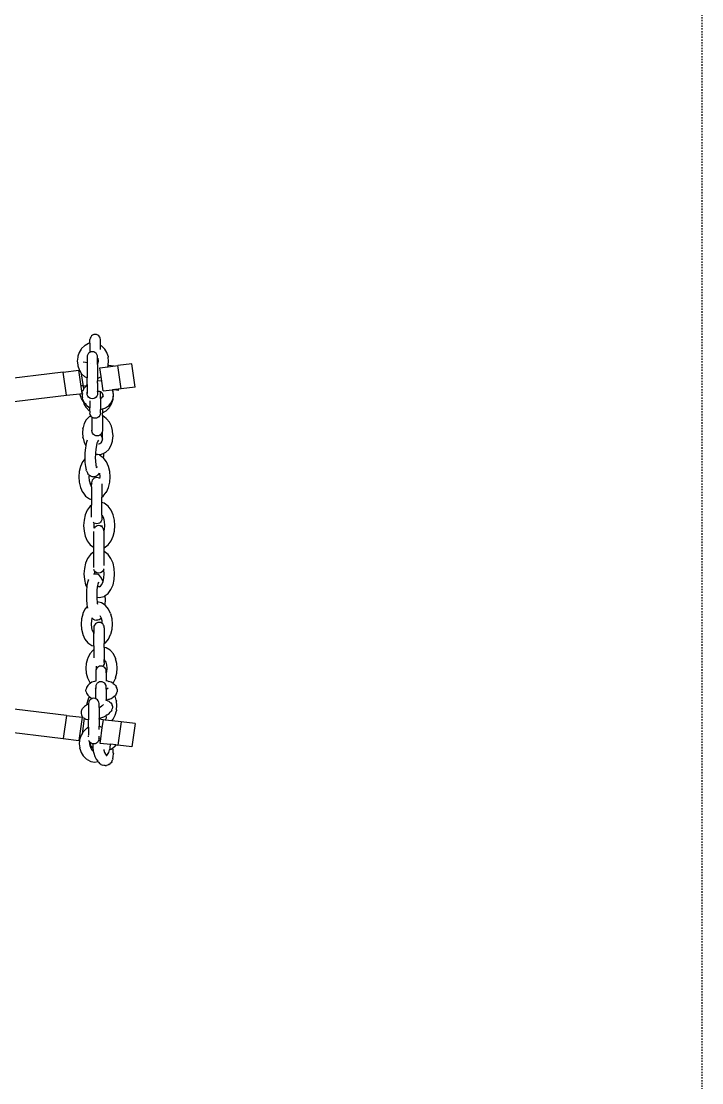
# Model space of a CAD drawing. Header units: inches. Extents: x -625442 to 34963, y -27993 to 66986.
# Drawn here: x 3401.7 to 3450.7, y 21990.2 to 22066.7 of the extents above; entities that cross this region are included whole.
import ezdxf

# ---------------------------------------------------------------- set-up
doc = ezdxf.new("R2010")
doc.units = ezdxf.units.IN
doc.header["$LTSCALE"] = 0.5
doc.header["$MEASUREMENT"] = 0
doc.linetypes.add('HIDDEN2', pattern=[0.1875, 0.125, -0.0625])
doc.layers.add('P-ABOVE', color=201, linetype='HIDDEN2')
doc.layers.add('P-FURNITURE', color=201, linetype='Continuous')

# ---------------------------------------------------------------- blocks, each defined once
blk = doc.blocks.new('John Deere pl')
for p, q in [((7.8436, 2.8473), (7.8431, 2.8434)), ((7.8431, 2.8329), (7.8431, 2.8434)), ((7.8451, 2.8509), (7.8436, 2.8473)), ((7.8475, 2.854), (7.8451, 2.8509)), ((7.8506, 2.8564), (7.8475, 2.854)), ((7.8542, 2.8579), (7.8506, 2.8564)), ((7.8581, 2.8584), (7.8542, 2.8579)), ((7.862, 2.8579), (7.8581, 2.8584)), ((7.8656, 2.8564), (7.862, 2.8579)), ((7.8687, 2.854), (7.8656, 2.8564)), ((7.8711, 2.8509), (7.8687, 2.854)), ((7.8726, 2.8473), (7.8711, 2.8509)), ((7.8731, 2.8434), (7.8726, 2.8473)), ((7.8731, 2.8276), (7.8731, 2.8434)), ((7.8118, 2.8065), (7.8083, 2.7958)), ((7.8178, 2.8161), (7.8118, 2.8065)), ((7.8191, 2.8182), (7.8178, 2.8161)), ((7.8274, 2.826), (7.8191, 2.8182)), ((7.8291, 2.827), (7.8274, 2.826)), ((7.8393, 2.8323), (7.8291, 2.827)), ((7.8392, 2.8042), (7.8368, 2.801)), ((7.8423, 2.8066), (7.8392, 2.8042)), ((7.8431, 2.8329), (7.8393, 2.8323)), ((7.8431, 2.8069), (7.8423, 2.8066)), ((7.8431, 2.8329), (7.8431, 2.8069)), ((7.8459, 2.8081), (7.8431, 2.8069)), ((7.8498, 2.8086), (7.8459, 2.8081)), ((7.8537, 2.8081), (7.8498, 2.8086)), ((7.8573, 2.8066), (7.8537, 2.8081)), ((7.8604, 2.8042), (7.8573, 2.8066)), ((7.8628, 2.801), (7.8604, 2.8042)), ((7.8741, 2.827), (7.8731, 2.8276)), ((7.8731, 2.8154), (7.8731, 2.8276)), ((7.8741, 2.827), (7.8758, 2.826)), ((7.8841, 2.8182), (7.8758, 2.826)), ((7.8841, 2.8182), (7.8854, 2.8161)), ((7.8913, 2.8065), (7.8854, 2.8161)), ((7.8949, 2.7958), (7.8913, 2.8065)), ((7.8078, 2.7931), (7.8066, 2.7819)), ((7.8066, 2.7819), (7.8078, 2.7706)), ((7.8083, 2.7958), (7.8078, 2.7931)), ((7.8233, 2.7785), (7.8239, 2.7784)), ((7.8299, 2.7777), (7.8233, 2.7785)), ((7.8354, 2.777), (7.8299, 2.7777)), ((7.8353, 2.7973), (7.8348, 2.7934)), ((7.8348, 2.7934), (7.8348, 2.7337)), ((7.8368, 2.801), (7.8353, 2.7973)), ((7.8441, 2.776), (7.8441, 2.776)), ((7.8643, 2.7973), (7.8628, 2.801)), ((7.8648, 2.7934), (7.8643, 2.7973)), ((7.8648, 2.7722), (7.8648, 2.7934)), ((7.8648, 2.7722), (7.8659, 2.7756)), ((7.8648, 2.7735), (7.8652, 2.7734)), ((7.8657, 2.7899), (7.8666, 2.7819)), ((7.8666, 2.7819), (7.8659, 2.7756)), ((7.8659, 2.7756), (7.8662, 2.7765)), ((7.8949, 2.7958), (7.8954, 2.7931)), ((7.8966, 2.7819), (7.8954, 2.7931)), ((7.8954, 2.7706), (7.8966, 2.7819)), ((7.9632, 2.7739), (7.9232, 2.7691)), ((7.9727, 2.7073), (7.9632, 2.7739)), ((7.7658, 2.7501), (7.5414, 2.723)), ((7.7658, 2.7501), (7.8109, 2.7555)), ((7.7753, 2.6835), (7.7658, 2.7501)), ((7.8078, 2.7706), (7.8083, 2.7679)), ((7.8083, 2.7679), (7.8118, 2.7572)), ((7.8128, 2.7558), (7.8109, 2.7555)), ((7.8204, 2.6889), (7.8109, 2.7555)), ((7.8118, 2.7572), (7.8128, 2.7558)), ((7.8128, 2.7558), (7.8178, 2.7476)), ((7.8178, 2.7476), (7.8191, 2.7456)), ((7.8253, 2.7019), (7.8191, 2.7456)), ((7.8191, 2.7456), (7.8274, 2.7377)), ((7.8648, 2.7722), (7.8648, 2.7319)), ((7.8713, 2.7628), (7.8941, 2.7656)), ((7.875, 2.7372), (7.8713, 2.7628)), ((7.8941, 2.7656), (7.8949, 2.7679)), ((7.8951, 2.7657), (7.8941, 2.7656)), ((7.8952, 2.7698), (7.8949, 2.7679)), ((7.8951, 2.7657), (7.8957, 2.7697)), ((7.8951, 2.7657), (7.9232, 2.7691)), ((7.8954, 2.7706), (7.8952, 2.7698)), ((7.8952, 2.7698), (7.8957, 2.7697)), ((7.8957, 2.7697), (7.9122, 2.7678)), ((7.9327, 2.7025), (7.9232, 2.7691)), ((7.8329, 2.7123), (7.8271, 2.7056)), ((7.8274, 2.7377), (7.8291, 2.7367)), ((7.8291, 2.7367), (7.8348, 2.7337)), ((7.8329, 2.7123), (7.8348, 2.7142)), ((7.8348, 2.7337), (7.8353, 2.7335)), ((7.8348, 2.7142), (7.8348, 2.7337)), ((7.8348, 2.7142), (7.835, 2.7143)), ((7.8348, 2.7142), (7.8348, 2.6887)), ((7.8353, 2.7146), (7.835, 2.7143)), ((7.8648, 2.7319), (7.8741, 2.7367)), ((7.8648, 2.7319), (7.8648, 2.7252)), ((7.8654, 2.7253), (7.8648, 2.7252)), ((7.8648, 2.7197), (7.8648, 2.7252)), ((7.8654, 2.7155), (7.8648, 2.7197)), ((7.8648, 2.7197), (7.8648, 2.6951)), ((7.8763, 2.724), (7.8654, 2.7253)), ((7.875, 2.7372), (7.8741, 2.7367)), ((7.8769, 2.7238), (7.875, 2.7372)), ((7.8769, 2.7238), (7.8763, 2.724)), ((7.8808, 2.6962), (7.8769, 2.7238)), ((7.5509, 2.6564), (7.7753, 2.6835)), ((7.7753, 2.6835), (7.8142, 2.6882)), ((7.8142, 2.6882), (7.8204, 2.6889)), ((7.8143, 2.6877), (7.8142, 2.6882)), ((7.8148, 2.685), (7.8143, 2.6877)), ((7.8183, 2.6743), (7.8148, 2.685)), ((7.8204, 2.711), (7.8172, 2.7114)), ((7.8172, 2.7114), (7.8255, 2.7104)), ((7.8346, 2.7093), (7.8204, 2.711)), ((7.8212, 2.689), (7.8204, 2.6838)), ((7.8204, 2.6889), (7.8212, 2.689)), ((7.8204, 2.6838), (7.8209, 2.6805)), ((7.8218, 2.6891), (7.8212, 2.689)), ((7.8216, 2.6918), (7.8215, 2.6915)), ((7.8216, 2.6918), (7.822, 2.6944)), ((7.8253, 2.7019), (7.8221, 2.6952)), ((7.8257, 2.7027), (7.8253, 2.7019)), ((7.8257, 2.7027), (7.8271, 2.7056)), ((7.8348, 2.6887), (7.8353, 2.6926)), ((7.8353, 2.6847), (7.8348, 2.6887)), ((7.8368, 2.6811), (7.8353, 2.6847)), ((7.8643, 2.6847), (7.8628, 2.6811)), ((7.8648, 2.6887), (7.8643, 2.6847)), ((7.8654, 2.6951), (7.8648, 2.6951)), ((7.8648, 2.6943), (7.8648, 2.6951)), ((7.8684, 2.6947), (7.8648, 2.6943)), ((7.8648, 2.6943), (7.8648, 2.6887)), ((7.8683, 2.6948), (7.8654, 2.6951)), ((7.8684, 2.6947), (7.8683, 2.6948)), ((7.8688, 2.6947), (7.8683, 2.6948)), ((7.8688, 2.6947), (7.8684, 2.6947)), ((7.87, 2.6946), (7.8688, 2.6947)), ((7.873, 2.6935), (7.87, 2.6946)), ((7.8731, 2.6928), (7.873, 2.6935)), ((7.8733, 2.6934), (7.873, 2.6935)), ((7.8731, 2.6742), (7.8731, 2.6928)), ((7.8751, 2.6927), (7.8733, 2.6934)), ((7.8768, 2.691), (7.8733, 2.6934)), ((7.8774, 2.6906), (7.8768, 2.691)), ((7.8789, 2.6886), (7.8768, 2.691)), ((7.88, 2.6862), (7.8789, 2.6886)), ((7.879, 2.6885), (7.8789, 2.6886)), ((7.88, 2.6862), (7.8804, 2.6838)), ((7.8801, 2.6862), (7.88, 2.6862)), ((7.8804, 2.6838), (7.88, 2.6815)), ((7.8804, 2.6838), (7.8801, 2.6862)), ((7.8804, 2.6838), (7.8809, 2.6805)), ((7.8808, 2.6962), (7.9067, 2.6993)), ((7.9067, 2.6993), (7.9082, 2.6995)), ((7.9087, 2.6951), (7.9067, 2.6993)), ((7.9327, 2.7025), (7.9082, 2.6995)), ((7.9087, 2.6979), (7.9082, 2.6995)), ((7.9092, 2.6953), (7.9087, 2.6979)), ((7.9092, 2.6918), (7.9087, 2.6951)), ((7.9104, 2.6838), (7.9092, 2.6953)), ((7.9104, 2.6838), (7.9092, 2.6918)), ((7.9092, 2.6724), (7.9104, 2.6838)), ((7.9099, 2.6805), (7.9104, 2.6838)), ((7.9122, 2.7), (7.9194, 2.6991)), ((7.923, 2.6987), (7.9122, 2.7)), ((7.9194, 2.6991), (7.9255, 2.6984)), ((7.9255, 2.6984), (7.923, 2.6987)), ((7.9727, 2.7073), (7.9327, 2.7025)), ((7.8232, 2.6664), (7.8183, 2.6743)), ((7.8209, 2.6805), (7.8216, 2.6759)), ((7.8221, 2.6726), (7.8216, 2.6759)), ((7.8221, 2.6726), (7.8257, 2.665)), ((7.8232, 2.6664), (7.8257, 2.659)), ((7.8243, 2.6647), (7.8232, 2.6664)), ((7.8256, 2.6627), (7.8243, 2.6647)), ((7.8317, 2.6568), (7.8256, 2.6627)), ((7.8271, 2.6621), (7.8257, 2.665)), ((7.8257, 2.659), (7.8316, 2.6492)), ((7.8271, 2.6621), (7.8317, 2.6568)), ((7.8317, 2.6568), (7.8329, 2.6554)), ((7.835, 2.6534), (7.8329, 2.6554)), ((7.835, 2.6534), (7.8429, 2.648)), ((7.8392, 2.6779), (7.8368, 2.6811)), ((7.8423, 2.6755), (7.8392, 2.6779)), ((7.8459, 2.674), (7.8423, 2.6755)), ((7.8431, 2.6677), (7.8431, 2.6479)), ((7.8498, 2.6734), (7.8459, 2.674)), ((7.8459, 2.674), (7.8459, 2.674)), ((7.8537, 2.674), (7.8498, 2.6734)), ((7.8573, 2.6755), (7.8537, 2.674)), ((7.8604, 2.6779), (7.8573, 2.6755)), ((7.8628, 2.6811), (7.8604, 2.6779)), ((7.8751, 2.675), (7.8731, 2.6741)), ((7.8731, 2.6742), (7.8733, 2.6743)), ((7.8731, 2.6742), (7.8733, 2.6743)), ((7.8731, 2.6742), (7.8731, 2.6742)), ((7.8731, 2.6742), (7.8731, 2.6741)), ((7.8731, 2.6741), (7.8731, 2.6433)), ((7.8733, 2.6743), (7.8768, 2.6767)), ((7.8733, 2.6743), (7.8751, 2.675)), ((7.8753, 2.675), (7.8768, 2.6767)), ((7.8768, 2.6767), (7.8789, 2.6791)), ((7.8776, 2.6763), (7.8789, 2.6791)), ((7.8789, 2.6791), (7.88, 2.6815)), ((7.88, 2.6815), (7.8795, 2.6782)), ((7.8879, 2.648), (7.8958, 2.6534)), ((7.8958, 2.6534), (7.8979, 2.6554)), ((7.8979, 2.6554), (7.9037, 2.6621)), ((7.8992, 2.6492), (7.9051, 2.659)), ((7.9037, 2.6621), (7.9051, 2.665)), ((7.9051, 2.665), (7.9087, 2.6726)), ((7.9051, 2.659), (7.9087, 2.6698)), ((7.9087, 2.6726), (7.9092, 2.6759)), ((7.9087, 2.6698), (7.9092, 2.6724)), ((7.9092, 2.6759), (7.9099, 2.6805)), ((7.8329, 2.6472), (7.8316, 2.6492)), ((7.8329, 2.6472), (7.8412, 2.6393)), ((7.842, 2.6229), (7.8338, 2.6149)), ((7.8429, 2.6383), (7.8412, 2.6393)), ((7.842, 2.6229), (7.8439, 2.6239)), ((7.8431, 2.6479), (7.8429, 2.648)), ((7.8429, 2.6383), (7.8431, 2.6382)), ((7.8431, 2.6383), (7.8431, 2.6479)), ((7.8431, 2.6383), (7.8431, 2.6382)), ((7.8431, 2.6382), (7.8431, 2.6345)), ((7.8431, 2.6345), (7.8431, 2.6327)), ((7.8436, 2.6288), (7.8431, 2.6327)), ((7.8451, 2.6252), (7.8436, 2.6288)), ((7.8455, 2.6246), (7.8439, 2.6239)), ((7.8455, 2.6246), (7.8451, 2.6252)), ((7.8475, 2.6221), (7.8455, 2.6246)), ((7.8486, 2.6212), (7.8475, 2.6221)), ((7.8506, 2.6197), (7.8486, 2.6212)), ((7.8486, 2.6212), (7.8486, 2.5821)), ((7.8687, 2.6221), (7.8656, 2.6197)), ((7.8711, 2.6252), (7.8687, 2.6221)), ((7.8726, 2.6288), (7.8711, 2.6252)), ((7.8731, 2.6327), (7.8726, 2.6288)), ((7.8731, 2.6433), (7.8763, 2.6437)), ((7.8731, 2.6327), (7.8731, 2.6433)), ((7.8763, 2.6437), (7.8786, 2.6445)), ((7.8786, 2.6445), (7.8857, 2.6471)), ((7.8786, 2.6445), (7.8786, 2.6335)), ((7.8786, 2.6335), (7.8879, 2.6383)), ((7.8786, 2.6253), (7.8786, 2.6335)), ((7.88, 2.6248), (7.8786, 2.6253)), ((7.8786, 2.6253), (7.8786, 2.5821)), ((7.8899, 2.6172), (7.88, 2.6248)), ((7.8857, 2.6471), (7.8879, 2.648)), ((7.8879, 2.6383), (7.8896, 2.6393)), ((7.8896, 2.6393), (7.8979, 2.6472)), ((7.8979, 2.6472), (7.8992, 2.6492)), ((7.8226, 2.5887), (7.8231, 2.5911)), ((7.8265, 2.6028), (7.8231, 2.5911)), ((7.8323, 2.613), (7.8265, 2.6028)), ((7.8323, 2.613), (7.8338, 2.6149)), ((7.8542, 2.6182), (7.8506, 2.6197)), ((7.8581, 2.6177), (7.8542, 2.6182)), ((7.862, 2.6182), (7.8581, 2.6177)), ((7.8656, 2.6197), (7.862, 2.6182)), ((7.8907, 2.6165), (7.8899, 2.6172)), ((7.8987, 2.6063), (7.8907, 2.6165)), ((7.9044, 2.5946), (7.8987, 2.6063)), ((7.9077, 2.5821), (7.9044, 2.5946)), ((7.8226, 2.5887), (7.8214, 2.5761)), ((7.8214, 2.5761), (7.8226, 2.5631)), ((7.8231, 2.561), (7.8226, 2.5631)), ((7.8231, 2.561), (7.8264, 2.5485)), ((7.8486, 2.5821), (7.8491, 2.586)), ((7.8491, 2.5782), (7.8486, 2.5821)), ((7.8506, 2.5746), (7.8491, 2.5782)), ((7.853, 2.5715), (7.8506, 2.5746)), ((7.8561, 2.5691), (7.853, 2.5715)), ((7.8597, 2.5676), (7.8561, 2.5691)), ((7.8636, 2.5671), (7.8597, 2.5676)), ((7.8675, 2.5676), (7.8636, 2.5671)), ((7.8711, 2.5691), (7.8675, 2.5676)), ((7.8738, 2.5712), (7.8711, 2.5691)), ((7.8742, 2.5715), (7.8738, 2.5712)), ((7.8746, 2.5703), (7.8738, 2.5712)), ((7.8766, 2.5746), (7.8742, 2.5715)), ((7.8779, 2.5629), (7.8746, 2.5703)), ((7.878, 2.578), (7.8766, 2.5746)), ((7.8788, 2.5606), (7.8779, 2.5629)), ((7.8781, 2.5782), (7.878, 2.578)), ((7.8786, 2.5759), (7.878, 2.578)), ((7.8786, 2.5821), (7.8781, 2.5782)), ((7.8794, 2.567), (7.8786, 2.5759)), ((7.879, 2.5742), (7.8786, 2.5759)), ((7.8786, 2.5587), (7.8788, 2.5606)), ((7.8788, 2.5606), (7.8794, 2.567)), ((7.9082, 2.58), (7.9077, 2.5821)), ((7.9094, 2.567), (7.9082, 2.58)), ((7.9082, 2.5543), (7.9094, 2.567)), ((7.8264, 2.5485), (7.8311, 2.5387)), ((7.8301, 2.5327), (7.8288, 2.5186)), ((7.8311, 2.5387), (7.8301, 2.5327)), ((7.8323, 2.5459), (7.8311, 2.5387)), ((7.8346, 2.5544), (7.8323, 2.5459)), ((7.8614, 2.5393), (7.8597, 2.529)), ((7.8632, 2.5461), (7.8614, 2.5393)), ((7.8635, 2.5473), (7.8632, 2.5461)), ((7.8656, 2.5524), (7.8635, 2.5473)), ((7.8675, 2.5549), (7.8656, 2.5524)), ((7.8673, 2.5439), (7.8695, 2.544)), ((7.8695, 2.544), (7.8712, 2.5448)), ((7.8709, 2.5445), (7.8712, 2.5448)), ((7.8712, 2.5448), (7.874, 2.5475)), ((7.874, 2.5475), (7.8733, 2.5463)), ((7.8767, 2.5523), (7.874, 2.5475)), ((7.8786, 2.5587), (7.8767, 2.5523)), ((7.8785, 2.5579), (7.8786, 2.5587)), ((7.897, 2.5282), (7.8985, 2.5301)), ((7.8985, 2.5301), (7.9043, 2.5403)), ((7.9043, 2.5403), (7.9077, 2.552)), ((7.9077, 2.552), (7.9082, 2.5543)), ((7.8284, 2.5015), (7.8222, 2.4933)), ((7.8288, 2.5186), (7.8283, 2.5044)), ((7.8283, 2.5044), (7.8284, 2.5015)), ((7.8284, 2.5015), (7.8288, 2.491)), ((7.8585, 2.515), (7.8582, 2.5055)), ((7.8582, 2.5055), (7.8586, 2.4941)), ((7.8584, 2.5156), (7.8585, 2.5156)), ((7.8585, 2.515), (7.8584, 2.515)), ((7.8586, 2.5174), (7.8585, 2.5156)), ((7.8585, 2.5156), (7.8627, 2.5141)), ((7.8585, 2.5156), (7.8585, 2.515)), ((7.8648, 2.5136), (7.8585, 2.515)), ((7.8597, 2.529), (7.8586, 2.5174)), ((7.8627, 2.5141), (7.8635, 2.5139)), ((7.8635, 2.5139), (7.8763, 2.5144)), ((7.8812, 2.5044), (7.8704, 2.5121)), ((7.8763, 2.5144), (7.8827, 2.5173)), ((7.8818, 2.5037), (7.8812, 2.5044)), ((7.8818, 2.5037), (7.8825, 2.511)), ((7.8898, 2.4933), (7.8818, 2.5037)), ((7.8825, 2.511), (7.8827, 2.5173)), ((7.8827, 2.5173), (7.8869, 2.5192)), ((7.8869, 2.5192), (7.8888, 2.5202)), ((7.8888, 2.5202), (7.897, 2.5282)), ((7.8157, 2.4793), (7.8121, 2.4647)), ((7.8217, 2.4926), (7.8157, 2.4793)), ((7.8217, 2.4926), (7.8222, 2.4933)), ((7.8288, 2.491), (7.8301, 2.479)), ((7.8301, 2.479), (7.8323, 2.4693)), ((7.8334, 2.4666), (7.8323, 2.4693)), ((7.8586, 2.4941), (7.8597, 2.4843)), ((7.8597, 2.4843), (7.86, 2.4828)), ((7.8607, 2.4824), (7.86, 2.4828)), ((7.86, 2.4828), (7.8612, 2.4774)), ((7.8617, 2.481), (7.8607, 2.4824)), ((7.8612, 2.4774), (7.8622, 2.4752)), ((7.8612, 2.4774), (7.8614, 2.4768)), ((7.8643, 2.4776), (7.8636, 2.4785)), ((7.8643, 2.4776), (7.8644, 2.4774)), ((7.8645, 2.4774), (7.8644, 2.4774)), ((7.8902, 2.4926), (7.8898, 2.4933)), ((7.8962, 2.4793), (7.8902, 2.4926)), ((7.8998, 2.4647), (7.8962, 2.4793)), ((7.8121, 2.4647), (7.811, 2.4493)), ((7.811, 2.4493), (7.8121, 2.4339)), ((7.8334, 2.4666), (7.8367, 2.4593)), ((7.8388, 2.4567), (7.8367, 2.4593)), ((7.8388, 2.4567), (7.8414, 2.4545)), ((7.841, 2.4493), (7.8414, 2.4545)), ((7.8418, 2.4383), (7.841, 2.4493)), ((7.8414, 2.4545), (7.8433, 2.4528)), ((7.8442, 2.4284), (7.8418, 2.4383)), ((7.8464, 2.4508), (7.8433, 2.4528)), ((7.8498, 2.4497), (7.8464, 2.4508)), ((7.8495, 2.4399), (7.848, 2.4363)), ((7.8518, 2.443), (7.8495, 2.4399)), ((7.8534, 2.4496), (7.8498, 2.4497)), ((7.855, 2.4454), (7.8518, 2.443)), ((7.8534, 2.4496), (7.8625, 2.4521)), ((7.8586, 2.4469), (7.855, 2.4454)), ((7.8625, 2.4474), (7.8586, 2.4469)), ((7.8653, 2.4539), (7.8625, 2.4521)), ((7.8663, 2.4469), (7.8625, 2.4474)), ((7.8675, 2.4565), (7.8653, 2.4539)), ((7.87, 2.4454), (7.8663, 2.4469)), ((7.8675, 2.4565), (7.8701, 2.46)), ((7.8706, 2.4449), (7.87, 2.4454)), ((7.8701, 2.46), (7.8703, 2.4602)), ((7.8701, 2.46), (7.871, 2.4493)), ((7.871, 2.4493), (7.8706, 2.4449)), ((7.8706, 2.4449), (7.8706, 2.4445)), ((7.901, 2.4493), (7.8998, 2.4647)), ((7.8998, 2.4339), (7.901, 2.4493)), ((7.8121, 2.4339), (7.8157, 2.4192)), ((7.8157, 2.4192), (7.8217, 2.406)), ((7.8475, 2.4212), (7.8442, 2.4284)), ((7.848, 2.4363), (7.8475, 2.4324)), ((7.8475, 2.4324), (7.8475, 2.4321)), ((7.8475, 2.4321), (7.848, 2.4285)), ((7.8475, 2.4212), (7.8475, 2.4321)), ((7.8476, 2.421), (7.8475, 2.4212)), ((7.8475, 2.4212), (7.8475, 2.3849)), ((7.8476, 2.421), (7.848, 2.4205)), ((7.8478, 2.4205), (7.8476, 2.421)), ((7.8775, 2.4296), (7.8775, 2.3915)), ((7.8902, 2.406), (7.8962, 2.4192)), ((7.8962, 2.4192), (7.8998, 2.4339)), ((7.8222, 2.4052), (7.8217, 2.406)), ((7.8222, 2.4052), (7.8307, 2.3941)), ((7.8307, 2.3941), (7.8421, 2.3861)), ((7.8421, 2.3861), (7.8475, 2.3849)), ((7.8475, 2.3849), (7.848, 2.3848)), ((7.8475, 2.3849), (7.8475, 2.368)), ((7.8775, 2.3915), (7.8812, 2.3941)), ((7.8775, 2.3754), (7.8775, 2.3915)), ((7.8812, 2.3941), (7.8898, 2.4052)), ((7.8898, 2.4052), (7.8902, 2.406)), ((7.8355, 2.3541), (7.8295, 2.3406)), ((7.8441, 2.3656), (7.8355, 2.3541)), ((7.8475, 2.368), (7.8441, 2.3656)), ((7.848, 2.3684), (7.8475, 2.368)), ((7.8475, 2.3333), (7.8475, 2.368)), ((7.8837, 2.374), (7.8775, 2.3754)), ((7.8775, 2.3399), (7.8775, 2.3754)), ((7.8839, 2.3739), (7.8837, 2.374)), ((7.8954, 2.3656), (7.8839, 2.3739)), ((7.904, 2.3541), (7.8954, 2.3656)), ((7.91, 2.3406), (7.904, 2.3541)), ((7.826, 2.3256), (7.8248, 2.3098)), ((7.8295, 2.3406), (7.826, 2.3256)), ((7.8518, 2.3193), (7.8518, 2.3194)), ((7.855, 2.3169), (7.8518, 2.3193)), ((7.8548, 2.3098), (7.8553, 2.3168)), ((7.8553, 2.3168), (7.855, 2.3169)), ((7.8586, 2.3154), (7.8553, 2.3168)), ((7.87, 2.3169), (7.8663, 2.3154)), ((7.8731, 2.3193), (7.87, 2.3169)), ((7.8754, 2.3224), (7.8731, 2.3193)), ((7.8769, 2.3261), (7.8754, 2.3224)), ((7.8775, 2.3299), (7.8769, 2.3261)), ((7.8775, 2.3399), (7.8779, 2.3392)), ((7.8775, 2.3399), (7.8775, 2.3299)), ((7.8779, 2.3392), (7.8815, 2.3312)), ((7.8815, 2.3312), (7.8839, 2.321)), ((7.8839, 2.321), (7.8848, 2.3098)), ((7.9136, 2.3256), (7.91, 2.3406)), ((7.9148, 2.3098), (7.9136, 2.3256)), ((7.8248, 2.3098), (7.826, 2.294)), ((7.826, 2.294), (7.8295, 2.279)), ((7.853, 2.2927), (7.853, 2.2475)), ((7.8553, 2.3022), (7.8548, 2.3098)), ((7.8553, 2.3022), (7.855, 2.3018)), ((7.8574, 2.3049), (7.8553, 2.3022)), ((7.8605, 2.3074), (7.8574, 2.3049)), ((7.8625, 2.3149), (7.8586, 2.3154)), ((7.8641, 2.3089), (7.8605, 2.3074)), ((7.8663, 2.3154), (7.8625, 2.3149)), ((7.868, 2.3094), (7.8641, 2.3089)), ((7.8719, 2.3089), (7.868, 2.3094)), ((7.8755, 2.3074), (7.8719, 2.3089)), ((7.8786, 2.3049), (7.8755, 2.3074)), ((7.877, 2.3101), (7.877, 2.3083)), ((7.877, 2.3083), (7.877, 2.3101)), ((7.877, 2.3083), (7.877, 2.306)), ((7.877, 2.3062), (7.877, 2.3083)), ((7.881, 2.3017), (7.8786, 2.3049)), ((7.8825, 2.298), (7.881, 2.3017)), ((7.8829, 2.2945), (7.8825, 2.298)), ((7.8839, 2.2985), (7.8829, 2.2945)), ((7.883, 2.2941), (7.8829, 2.2945)), ((7.883, 2.2941), (7.883, 2.2454)), ((7.8848, 2.3098), (7.8839, 2.2985)), ((7.91, 2.279), (7.9136, 2.294)), ((7.9136, 2.294), (7.9148, 2.3098)), ((7.8295, 2.279), (7.8355, 2.2654)), ((7.8355, 2.2654), (7.8441, 2.2539)), ((7.8954, 2.2539), (7.904, 2.2654)), ((7.904, 2.2654), (7.91, 2.279)), ((7.8443, 2.2268), (7.8361, 2.2154)), ((7.8441, 2.2539), (7.853, 2.2475)), ((7.853, 2.2334), (7.8443, 2.2268)), ((7.853, 2.2475), (7.8535, 2.2472)), ((7.853, 2.2475), (7.853, 2.2334)), ((7.8535, 2.2337), (7.853, 2.2334)), ((7.853, 2.2334), (7.853, 2.1893)), ((7.883, 2.2454), (7.8837, 2.2455)), ((7.883, 2.2454), (7.883, 2.2357)), ((7.8834, 2.2356), (7.883, 2.2357)), ((7.883, 2.2357), (7.883, 2.1953)), ((7.8834, 2.2356), (7.8842, 2.2351)), ((7.8837, 2.2455), (7.8839, 2.2456)), ((7.8839, 2.2456), (7.8954, 2.2539)), ((7.8952, 2.2268), (7.8842, 2.2351)), ((7.9034, 2.2154), (7.8952, 2.2268)), ((7.8304, 2.2017), (7.8269, 2.1866)), ((7.8361, 2.2154), (7.8304, 2.2017)), ((7.9092, 2.2017), (7.9034, 2.2154)), ((7.9126, 2.1866), (7.9092, 2.2017)), ((7.8269, 2.1866), (7.8258, 2.1708)), ((7.8258, 2.1708), (7.8269, 2.1549)), ((7.8542, 2.1703), (7.8533, 2.17)), ((7.855, 2.1809), (7.854, 2.1835)), ((7.8558, 2.1702), (7.8542, 2.1703)), ((7.8564, 2.1791), (7.855, 2.1809)), ((7.8564, 2.1791), (7.8558, 2.1708)), ((7.8558, 2.1708), (7.8558, 2.1702)), ((7.8578, 2.1702), (7.8558, 2.1702)), ((7.8574, 2.1777), (7.8564, 2.1791)), ((7.8605, 2.1753), (7.8574, 2.1777)), ((7.8635, 2.17), (7.8578, 2.1702)), ((7.8641, 2.1738), (7.8605, 2.1753)), ((7.8668, 2.1689), (7.8635, 2.17)), ((7.868, 2.1732), (7.8641, 2.1738)), ((7.8697, 2.1669), (7.8668, 2.1689)), ((7.8719, 2.1738), (7.868, 2.1732)), ((7.8747, 2.1613), (7.8697, 2.1669)), ((7.8755, 2.1753), (7.8719, 2.1738)), ((7.8786, 2.1777), (7.8755, 2.1753)), ((7.881, 2.1809), (7.8786, 2.1777)), ((7.8824, 2.1844), (7.881, 2.1809)), ((7.8824, 2.1844), (7.8822, 2.1853)), ((7.8829, 2.1822), (7.8824, 2.1844)), ((7.8837, 2.1708), (7.8829, 2.1822)), ((7.8829, 2.1593), (7.8837, 2.1708)), ((7.9137, 2.1708), (7.9126, 2.1866)), ((7.9126, 2.1549), (7.9137, 2.1708)), ((7.8269, 2.1549), (7.8304, 2.1398)), ((7.8304, 2.1398), (7.8338, 2.1318)), ((7.8345, 2.1385), (7.8338, 2.1318)), ((7.8367, 2.1491), (7.8345, 2.1385)), ((7.8386, 2.154), (7.8367, 2.1491)), ((7.8386, 2.154), (7.8389, 2.1549)), ((7.864, 2.1333), (7.8629, 2.1229)), ((7.8649, 2.1374), (7.864, 2.1333)), ((7.8658, 2.1416), (7.8649, 2.1374)), ((7.8649, 2.1374), (7.8662, 2.1355)), ((7.8668, 2.1442), (7.8658, 2.1416)), ((7.8662, 2.1355), (7.8686, 2.1337)), ((7.8678, 2.1469), (7.8668, 2.1442)), ((7.8683, 2.146), (7.8668, 2.1442)), ((7.8686, 2.1337), (7.8684, 2.1337)), ((7.8698, 2.1334), (7.8686, 2.1337)), ((7.8709, 2.1337), (7.8698, 2.1334)), ((7.8703, 2.1333), (7.8709, 2.1337)), ((7.8709, 2.1337), (7.8733, 2.1355)), ((7.8733, 2.1355), (7.8771, 2.1408)), ((7.8763, 2.159), (7.8747, 2.1613)), ((7.8802, 2.1502), (7.8763, 2.159)), ((7.8771, 2.1408), (7.8806, 2.149)), ((7.8806, 2.149), (7.8802, 2.1502)), ((7.8806, 2.149), (7.8829, 2.1593)), ((7.9034, 2.1262), (7.9092, 2.1398)), ((7.9092, 2.1398), (7.9126, 2.1549)), ((7.8331, 2.1258), (7.8327, 2.1118)), ((7.8327, 2.1118), (7.8331, 2.0972)), ((7.8338, 2.1318), (7.8331, 2.1258)), ((7.8629, 2.1229), (7.8625, 2.111)), ((7.8625, 2.111), (7.8627, 2.1044)), ((7.8626, 2.1044), (7.8627, 2.1044)), ((7.8627, 2.1044), (7.8698, 2.1027)), ((7.8627, 2.1044), (7.8629, 2.0987)), ((7.8698, 2.1027), (7.8834, 2.106)), ((7.8834, 2.106), (7.8842, 2.1064)), ((7.8842, 2.1064), (7.887, 2.1085)), ((7.887, 2.1085), (7.8952, 2.1147)), ((7.8873, 2.0969), (7.887, 2.1085)), ((7.8952, 2.1147), (7.9034, 2.1262)), ((7.8354, 2.0778), (7.8288, 2.0696)), ((7.8331, 2.0972), (7.8345, 2.083)), ((7.8345, 2.083), (7.8354, 2.0778)), ((7.8354, 2.0778), (7.8363, 2.0725)), ((7.8629, 2.0987), (7.8637, 2.0907)), ((7.8765, 2.088), (7.8637, 2.0907)), ((7.8637, 2.0907), (7.864, 2.087)), ((7.864, 2.087), (7.8645, 2.0844)), ((7.8867, 2.0811), (7.8765, 2.088)), ((7.8867, 2.0811), (7.8869, 2.0829)), ((7.8879, 2.0803), (7.8867, 2.0811)), ((7.8869, 2.0829), (7.8873, 2.0969)), ((7.8964, 2.0696), (7.8879, 2.0803)), ((7.8224, 2.0557), (7.8188, 2.0416)), ((7.8229, 2.057), (7.8224, 2.0557)), ((7.8288, 2.0696), (7.8229, 2.057)), ((7.8485, 2.0373), (7.8498, 2.0424)), ((7.8498, 2.0424), (7.8505, 2.0454)), ((7.8498, 2.0424), (7.8503, 2.0418)), ((7.8532, 2.0397), (7.8503, 2.0418)), ((7.8747, 2.0439), (7.8723, 2.0412)), ((7.8745, 2.0463), (7.8724, 2.0506)), ((7.8743, 2.0469), (7.8745, 2.0463)), ((7.8745, 2.0463), (7.875, 2.0442)), ((7.8747, 2.0439), (7.875, 2.0442)), ((7.875, 2.0442), (7.8768, 2.0373)), ((7.9024, 2.057), (7.8964, 2.0696)), ((7.9024, 2.057), (7.9028, 2.0557)), ((7.9064, 2.0416), (7.9028, 2.0557)), ((7.8188, 2.0416), (7.8176, 2.0268)), ((7.8176, 2.0268), (7.8188, 2.012)), ((7.8188, 2.012), (7.8224, 1.9979)), ((7.8476, 2.0268), (7.8485, 2.0373)), ((7.8485, 2.0162), (7.8476, 2.0268)), ((7.8507, 2.0072), (7.8485, 2.0162)), ((7.8565, 2.0387), (7.8532, 2.0397)), ((7.8546, 2.0205), (7.8541, 2.0165)), ((7.8541, 2.0165), (7.8541, 2.0002)), ((7.8561, 2.0242), (7.8546, 2.0205)), ((7.8585, 2.0273), (7.8561, 2.0242)), ((7.8565, 2.0387), (7.8622, 2.0385)), ((7.8616, 2.0297), (7.8585, 2.0273)), ((7.8652, 2.0313), (7.8616, 2.0297)), ((7.8658, 2.0384), (7.8622, 2.0385)), ((7.8691, 2.0318), (7.8652, 2.0313)), ((7.8693, 2.0393), (7.8658, 2.0384)), ((7.873, 2.0313), (7.8691, 2.0318)), ((7.8723, 2.0412), (7.8693, 2.0393)), ((7.8766, 2.0297), (7.873, 2.0313)), ((7.8774, 2.0291), (7.8766, 2.0297)), ((7.8768, 2.0373), (7.8774, 2.0291)), ((7.8797, 2.0273), (7.8774, 2.0291)), ((7.8821, 2.0242), (7.8797, 2.0273)), ((7.8836, 2.0205), (7.8821, 2.0242)), ((7.8841, 2.0165), (7.8836, 2.0205)), ((7.8841, 2.0165), (7.8841, 1.9707)), ((7.9028, 1.9979), (7.9064, 2.012)), ((7.9076, 2.0268), (7.9064, 2.0416)), ((7.9064, 2.012), (7.9076, 2.0268)), ((7.8224, 1.9979), (7.8229, 1.9966)), ((7.8229, 1.9966), (7.8288, 1.9839)), ((7.8288, 1.9839), (7.8373, 1.9733)), ((7.8504, 2.008), (7.8507, 2.0072)), ((7.8507, 2.0072), (7.854, 2.0003)), ((7.854, 2.0003), (7.8541, 2.0002)), ((7.8541, 1.9644), (7.8541, 2.0002)), ((7.8879, 1.9733), (7.8964, 1.9839)), ((7.8964, 1.9839), (7.9024, 1.9966)), ((7.9028, 1.9979), (7.9024, 1.9966)), ((7.8373, 1.9733), (7.8487, 1.9655)), ((7.8511, 1.9511), (7.8426, 1.941)), ((7.8487, 1.9655), (7.8541, 1.9644)), ((7.8522, 1.9519), (7.8511, 1.9511)), ((7.8541, 1.9531), (7.8522, 1.9519)), ((7.8541, 1.9644), (7.8546, 1.9643)), ((7.8541, 1.9644), (7.8541, 1.9531)), ((7.8546, 1.9535), (7.8541, 1.9531)), ((7.8541, 1.9531), (7.8541, 1.9297)), ((7.8841, 1.9707), (7.8879, 1.9733)), ((7.8841, 1.9601), (7.8841, 1.9707)), ((7.8897, 1.9589), (7.8841, 1.9601)), ((7.8841, 1.9601), (7.8841, 1.9256)), ((7.9006, 1.9519), (7.8897, 1.9589)), ((7.9006, 1.9519), (7.9017, 1.9511)), ((7.9102, 1.941), (7.9017, 1.9511)), ((7.8362, 1.9274), (7.8326, 1.914)), ((7.8367, 1.9291), (7.8362, 1.9274)), ((7.8426, 1.941), (7.8367, 1.9291)), ((7.885, 1.9245), (7.8841, 1.9256)), ((7.8841, 1.9161), (7.8841, 1.9256)), ((7.8886, 1.9174), (7.885, 1.9245)), ((7.9162, 1.9291), (7.9102, 1.941)), ((7.9162, 1.9291), (7.9167, 1.9274)), ((7.9202, 1.914), (7.9167, 1.9274)), ((7.8326, 1.914), (7.8314, 1.9)), ((7.8314, 1.9), (7.8326, 1.886)), ((7.8602, 1.8953), (7.8597, 1.8914)), ((7.8597, 1.8914), (7.8597, 1.8633)), ((7.8615, 1.8986), (7.8602, 1.8953)), ((7.8614, 1.9), (7.8617, 1.9029)), ((7.8615, 1.8986), (7.8614, 1.9)), ((7.8617, 1.8989), (7.8615, 1.8986)), ((7.8617, 1.9029), (7.862, 1.9065)), ((7.864, 1.9019), (7.8617, 1.9029)), ((7.864, 1.9019), (7.8617, 1.8989)), ((7.8672, 1.9044), (7.864, 1.902)), ((7.864, 1.902), (7.864, 1.9019)), ((7.8708, 1.9059), (7.8672, 1.9044)), ((7.8747, 1.9064), (7.8708, 1.9059)), ((7.8785, 1.9059), (7.8747, 1.9064)), ((7.8798, 1.9054), (7.8785, 1.9059)), ((7.8821, 1.9085), (7.8798, 1.9054)), ((7.8822, 1.9044), (7.8798, 1.9054)), ((7.8836, 1.9122), (7.8821, 1.9085)), ((7.8853, 1.902), (7.8822, 1.9044)), ((7.8841, 1.9161), (7.8836, 1.9122)), ((7.8876, 1.8989), (7.8853, 1.902)), ((7.8891, 1.8953), (7.8876, 1.8989)), ((7.8882, 1.919), (7.8886, 1.9174)), ((7.8886, 1.9174), (7.8906, 1.91)), ((7.8897, 1.8914), (7.8891, 1.8953)), ((7.8897, 1.8913), (7.8897, 1.8914)), ((7.8897, 1.8866), (7.8897, 1.8913)), ((7.8906, 1.89), (7.8897, 1.8866)), ((7.8906, 1.91), (7.8914, 1.9)), ((7.8914, 1.9), (7.8906, 1.89)), ((7.9214, 1.9), (7.9202, 1.914)), ((7.9202, 1.886), (7.9214, 1.9)), ((7.8326, 1.886), (7.8362, 1.8727)), ((7.8362, 1.8727), (7.8367, 1.871)), ((7.8367, 1.871), (7.8426, 1.859)), ((7.8426, 1.859), (7.8442, 1.8571)), ((7.8487, 1.8597), (7.8442, 1.8571)), ((7.8561, 1.8623), (7.8487, 1.8597)), ((7.8587, 1.8631), (7.8561, 1.8623)), ((7.8597, 1.8633), (7.8587, 1.8631)), ((7.8602, 1.8634), (7.8597, 1.8633)), ((7.8597, 1.8633), (7.8597, 1.8629)), ((7.8672, 1.8594), (7.864, 1.857)), ((7.8708, 1.8609), (7.8672, 1.8594)), ((7.8747, 1.8615), (7.8708, 1.8609)), ((7.8785, 1.8609), (7.8747, 1.8615)), ((7.8822, 1.8594), (7.8785, 1.8609)), ((7.8853, 1.857), (7.8822, 1.8594)), ((7.8897, 1.8866), (7.8897, 1.8639)), ((7.8942, 1.8631), (7.8897, 1.8639)), ((7.8897, 1.8639), (7.8897, 1.8632)), ((7.8942, 1.8631), (7.8967, 1.8623)), ((7.9041, 1.8597), (7.8967, 1.8623)), ((7.9086, 1.8571), (7.9041, 1.8597)), ((7.9086, 1.8571), (7.9102, 1.859)), ((7.9102, 1.859), (7.9162, 1.871)), ((7.9167, 1.8727), (7.9162, 1.871)), ((7.9167, 1.8727), (7.9202, 1.886)), ((7.8314, 1.8366), (7.8319, 1.8403)), ((7.8319, 1.8328), (7.8314, 1.8366)), ((7.8331, 1.8444), (7.8319, 1.8403)), ((7.8319, 1.8328), (7.8331, 1.8287)), ((7.8346, 1.8478), (7.8331, 1.8444)), ((7.8331, 1.8287), (7.8346, 1.8253)), ((7.837, 1.8508), (7.8346, 1.8478)), ((7.8404, 1.8545), (7.837, 1.8508)), ((7.8433, 1.8565), (7.8404, 1.8545)), ((7.8442, 1.8571), (7.8433, 1.8565)), ((7.8576, 1.8429), (7.8597, 1.8417)), ((7.8579, 1.8437), (7.8597, 1.8418)), ((7.8602, 1.8502), (7.8597, 1.8463)), ((7.8597, 1.8463), (7.8597, 1.8418)), ((7.8597, 1.8418), (7.8597, 1.8417)), ((7.8597, 1.8125), (7.8597, 1.8417)), ((7.8617, 1.8539), (7.8602, 1.8502)), ((7.8627, 1.8553), (7.8617, 1.8539)), ((7.864, 1.857), (7.8627, 1.8553)), ((7.8876, 1.8539), (7.8853, 1.857)), ((7.8878, 1.8535), (7.8876, 1.8539)), ((7.8891, 1.8502), (7.8878, 1.8535)), ((7.8897, 1.8463), (7.8891, 1.8502)), ((7.8897, 1.8399), (7.8897, 1.8463)), ((7.8897, 1.8399), (7.8911, 1.8404)), ((7.8897, 1.8399), (7.8897, 1.8092)), ((7.8911, 1.8404), (7.8929, 1.8415)), ((7.8929, 1.8415), (7.8949, 1.8437)), ((7.8929, 1.8415), (7.8953, 1.8429)), ((7.9095, 1.8565), (7.9086, 1.8571)), ((7.9095, 1.8565), (7.9125, 1.8545)), ((7.9159, 1.8508), (7.9125, 1.8545)), ((7.9159, 1.8508), (7.9182, 1.8478)), ((7.9182, 1.8478), (7.9197, 1.8444)), ((7.9197, 1.8287), (7.9182, 1.8253)), ((7.9209, 1.8403), (7.9197, 1.8444)), ((7.9197, 1.8287), (7.9209, 1.8328)), ((7.9209, 1.8403), (7.9214, 1.8366)), ((7.9214, 1.8366), (7.9209, 1.8328)), ((7.8341, 1.799), (7.8336, 1.7968)), ((7.8375, 1.8114), (7.8341, 1.799)), ((7.8346, 1.8253), (7.837, 1.8224)), ((7.837, 1.8224), (7.8404, 1.8186)), ((7.8408, 1.8183), (7.8375, 1.8114)), ((7.8395, 1.8025), (7.839, 1.7985)), ((7.839, 1.7985), (7.839, 1.7977)), ((7.841, 1.8062), (7.8395, 1.8025)), ((7.8404, 1.8186), (7.8408, 1.8183)), ((7.8408, 1.8183), (7.8433, 1.8166)), ((7.8434, 1.8093), (7.841, 1.8062)), ((7.8433, 1.8166), (7.8487, 1.8134)), ((7.8465, 1.8117), (7.8434, 1.8093)), ((7.8496, 1.8131), (7.8465, 1.8117)), ((7.8487, 1.8134), (7.8496, 1.8131)), ((7.8501, 1.8133), (7.8496, 1.8131)), ((7.854, 1.8138), (7.8501, 1.8133)), ((7.8578, 1.8133), (7.854, 1.8138)), ((7.8597, 1.8125), (7.8578, 1.8133)), ((7.8615, 1.8117), (7.8597, 1.8125)), ((7.8646, 1.8093), (7.8615, 1.8117)), ((7.867, 1.8062), (7.8646, 1.8093)), ((7.8685, 1.8025), (7.867, 1.8062)), ((7.869, 1.7985), (7.8685, 1.8025)), ((7.869, 1.7878), (7.869, 1.7985)), ((7.8897, 1.8092), (7.8942, 1.81)), ((7.8897, 1.8076), (7.8897, 1.8092)), ((7.8938, 1.8067), (7.8897, 1.8076)), ((7.8897, 1.8076), (7.8897, 1.8073)), ((7.8938, 1.8067), (7.8971, 1.8052)), ((7.8967, 1.8108), (7.8942, 1.81)), ((7.8967, 1.8108), (7.9041, 1.8134)), ((7.9004, 1.803), (7.8971, 1.8052)), ((7.9004, 1.803), (7.9033, 1.8006)), ((7.9033, 1.8006), (7.9055, 1.7974)), ((7.9041, 1.8134), (7.9095, 1.8166)), ((7.9125, 1.8186), (7.9095, 1.8166)), ((7.9125, 1.8186), (7.9146, 1.8209)), ((7.9146, 1.8209), (7.9159, 1.8224)), ((7.9153, 1.8197), (7.9146, 1.8209)), ((7.9187, 1.8081), (7.9153, 1.8197)), ((7.9182, 1.8253), (7.9159, 1.8224)), ((7.9187, 1.8081), (7.9193, 1.8057)), ((7.9204, 1.7932), (7.9193, 1.8057)), ((7.7753, 1.7648), (7.5509, 1.7919)), ((7.8181, 1.7773), (7.8174, 1.7736)), ((7.8174, 1.7736), (7.8177, 1.7697)), ((7.8177, 1.7697), (7.8186, 1.7667)), ((7.8196, 1.7808), (7.8181, 1.7773)), ((7.8196, 1.7808), (7.8213, 1.7842)), ((7.8213, 1.7842), (7.8239, 1.7869)), ((7.8274, 1.7906), (7.8239, 1.7869)), ((7.8329, 1.7944), (7.8274, 1.7906)), ((7.8334, 1.7947), (7.8329, 1.7944)), ((7.8336, 1.7968), (7.8334, 1.7947)), ((7.8358, 1.7961), (7.8334, 1.7947)), ((7.839, 1.7977), (7.8358, 1.7961)), ((7.839, 1.7977), (7.839, 1.7524)), ((7.869, 1.7878), (7.8711, 1.7886)), ((7.869, 1.7878), (7.869, 1.756)), ((7.8711, 1.7886), (7.8757, 1.791)), ((7.8757, 1.791), (7.8785, 1.7929)), ((7.8757, 1.791), (7.8771, 1.7917)), ((7.8785, 1.7929), (7.8788, 1.7931)), ((7.8788, 1.7931), (7.8818, 1.7962)), ((7.8924, 1.7662), (7.8979, 1.77)), ((7.8979, 1.77), (7.9014, 1.7736)), ((7.904, 1.7764), (7.9014, 1.7736)), ((7.9056, 1.7797), (7.904, 1.7764)), ((7.9055, 1.7974), (7.9067, 1.7938)), ((7.9056, 1.7797), (7.9071, 1.7832)), ((7.9076, 1.7908), (7.9067, 1.7938)), ((7.9079, 1.787), (7.9071, 1.7832)), ((7.9076, 1.7908), (7.9079, 1.787)), ((7.9154, 1.7657), (7.9188, 1.7782)), ((7.9193, 1.7803), (7.9188, 1.7782)), ((7.9193, 1.7803), (7.9204, 1.7932)), ((7.7753, 1.7648), (7.7658, 1.6982)), ((7.7753, 1.7648), (7.8204, 1.7594)), ((7.8204, 1.7594), (7.8109, 1.6927)), ((7.8186, 1.7667), (7.8198, 1.7631)), ((7.8198, 1.7631), (7.822, 1.76)), ((7.8231, 1.759), (7.8204, 1.7594)), ((7.8267, 1.7563), (7.8204, 1.7122)), ((7.822, 1.76), (7.8231, 1.759)), ((7.8233, 1.759), (7.8231, 1.759)), ((7.8252, 1.7574), (7.8267, 1.7563)), ((7.8267, 1.7563), (7.8282, 1.7554)), ((7.8282, 1.7554), (7.8315, 1.7538)), ((7.8315, 1.7538), (7.837, 1.7526)), ((7.837, 1.7526), (7.839, 1.7524)), ((7.839, 1.7524), (7.8395, 1.7523)), ((7.839, 1.7305), (7.839, 1.7524)), ((7.869, 1.756), (7.8745, 1.7577)), ((7.869, 1.7535), (7.869, 1.756)), ((7.8808, 1.7521), (7.869, 1.7535)), ((7.869, 1.7535), (7.869, 1.7338)), ((7.8745, 1.7577), (7.8827, 1.7609)), ((7.8808, 1.7521), (7.8776, 1.7297)), ((7.8865, 1.7514), (7.8808, 1.7521)), ((7.8827, 1.7609), (7.8895, 1.7645)), ((7.8876, 1.753), (7.8865, 1.7514)), ((7.9058, 1.7491), (7.8865, 1.7514)), ((7.8891, 1.7566), (7.8876, 1.753)), ((7.8897, 1.7605), (7.8891, 1.7566)), ((7.8897, 1.7645), (7.8895, 1.7645)), ((7.8924, 1.7662), (7.8897, 1.7645)), ((7.8897, 1.7605), (7.8897, 1.7645)), ((7.9058, 1.7491), (7.9098, 1.7541)), ((7.9327, 1.7458), (7.9058, 1.7491)), ((7.9098, 1.7541), (7.9154, 1.7657)), ((7.9327, 1.7458), (7.9232, 1.6792)), ((7.9727, 1.741), (7.9327, 1.7458)), ((7.9727, 1.741), (7.9632, 1.6744)), ((7.5414, 1.7252), (7.7658, 1.6982)), ((7.8178, 1.7079), (7.8142, 1.6972)), ((7.8204, 1.7122), (7.8178, 1.7079)), ((7.8237, 1.7175), (7.8204, 1.7122)), ((7.8237, 1.7175), (7.825, 1.7195)), ((7.8333, 1.7274), (7.825, 1.7195)), ((7.8333, 1.7274), (7.835, 1.7284)), ((7.839, 1.7305), (7.835, 1.7284)), ((7.8395, 1.7307), (7.839, 1.7305)), ((7.839, 1.7305), (7.839, 1.7083)), ((7.8698, 1.7337), (7.869, 1.7338)), ((7.869, 1.7241), (7.869, 1.7338)), ((7.8776, 1.7297), (7.8698, 1.7337)), ((7.8776, 1.7297), (7.8719, 1.6895)), ((7.7658, 1.6982), (7.8109, 1.6927)), ((7.8135, 1.6924), (7.8109, 1.6927)), ((7.8135, 1.6924), (7.8125, 1.6832)), ((7.8125, 1.6832), (7.8137, 1.672)), ((7.8137, 1.6945), (7.8135, 1.6924)), ((7.8137, 1.6945), (7.8142, 1.6972)), ((7.839, 1.703), (7.839, 1.7062)), ((7.841, 1.6905), (7.8401, 1.6927)), ((7.843, 1.6878), (7.841, 1.6905)), ((7.8425, 1.6832), (7.8428, 1.6864)), ((7.8432, 1.6769), (7.8425, 1.6832)), ((7.8428, 1.6864), (7.843, 1.6878)), ((7.8428, 1.6864), (7.8446, 1.6798)), ((7.8434, 1.6874), (7.843, 1.6878)), ((7.8432, 1.6769), (7.8453, 1.6706)), ((7.8434, 1.6752), (7.8432, 1.6769)), ((7.8465, 1.6849), (7.8434, 1.6874)), ((7.8446, 1.6798), (7.846, 1.6767)), ((7.846, 1.6767), (7.8504, 1.6705)), ((7.8501, 1.6834), (7.8465, 1.6849)), ((7.8513, 1.6833), (7.8501, 1.6834)), ((7.8513, 1.6833), (7.8511, 1.6768)), ((7.8511, 1.6768), (7.8512, 1.6739)), ((7.854, 1.6829), (7.8513, 1.6833)), ((7.8578, 1.6834), (7.854, 1.6829)), ((7.8615, 1.6849), (7.8578, 1.6834)), ((7.8646, 1.6874), (7.8615, 1.6849)), ((7.867, 1.6905), (7.8646, 1.6874)), ((7.8685, 1.6942), (7.867, 1.6905)), ((7.8689, 1.6973), (7.8685, 1.6942)), ((7.869, 1.6982), (7.8689, 1.6973)), ((7.8697, 1.6959), (7.8689, 1.6973)), ((7.869, 1.6993), (7.869, 1.7053)), ((7.869, 1.6993), (7.869, 1.6982)), ((7.869, 1.6982), (7.869, 1.6982)), ((7.8719, 1.6895), (7.8697, 1.6959)), ((7.8719, 1.6895), (7.8713, 1.6854)), ((7.8713, 1.6854), (7.8724, 1.6853)), ((7.8724, 1.6853), (7.9024, 1.6817)), ((7.9013, 1.672), (7.9024, 1.6817)), ((7.9178, 1.6798), (7.9024, 1.6817)), ((7.9143, 1.6758), (7.9178, 1.6798)), ((7.9178, 1.6798), (7.9232, 1.6792)), ((7.9632, 1.6744), (7.9232, 1.6792)), ((7.8142, 1.6693), (7.8137, 1.672)), ((7.8142, 1.6693), (7.8178, 1.6586)), ((7.8178, 1.6586), (7.8237, 1.649)), ((7.825, 1.647), (7.8237, 1.649)), ((7.825, 1.647), (7.8333, 1.6391)), ((7.8453, 1.6706), (7.8477, 1.6667)), ((7.8477, 1.6667), (7.8515, 1.6631)), ((7.8477, 1.6667), (7.8489, 1.6648)), ((7.8504, 1.6705), (7.8517, 1.6691)), ((7.8512, 1.6739), (7.8517, 1.6691)), ((7.8515, 1.6631), (7.8527, 1.6624)), ((7.8515, 1.6631), (7.8517, 1.6628)), ((7.8517, 1.6691), (7.8521, 1.6655)), ((7.8521, 1.6655), (7.8527, 1.6624)), ((7.8527, 1.6624), (7.8541, 1.6563)), ((7.8541, 1.6563), (7.8572, 1.6472)), ((7.8572, 1.6472), (7.8611, 1.6391)), ((7.8825, 1.6666), (7.883, 1.6645)), ((7.883, 1.6645), (7.885, 1.6585)), ((7.885, 1.6585), (7.8875, 1.6533)), ((7.8875, 1.6533), (7.8892, 1.6508)), ((7.8892, 1.6508), (7.8904, 1.6497)), ((7.8892, 1.6508), (7.8906, 1.6488)), ((7.8904, 1.6497), (7.8919, 1.6483)), ((7.8904, 1.6497), (7.8914, 1.6492)), ((7.8914, 1.6492), (7.8921, 1.649)), ((7.8917, 1.6496), (7.8973, 1.6586)), ((7.8973, 1.6586), (7.8995, 1.6654)), ((7.8995, 1.6654), (7.9008, 1.6693)), ((7.8995, 1.6654), (7.9042, 1.6679)), ((7.9008, 1.6693), (7.9013, 1.672)), ((7.9042, 1.6679), (7.9082, 1.6709)), ((7.9082, 1.6709), (7.9124, 1.6742)), ((7.9093, 1.6658), (7.9082, 1.6709)), ((7.9087, 1.6401), (7.91, 1.6465)), ((7.9101, 1.6573), (7.9093, 1.6658)), ((7.91, 1.6465), (7.9103, 1.6544)), ((7.9101, 1.6573), (7.9103, 1.6544)), ((7.9143, 1.6758), (7.9124, 1.6742)), ((7.835, 1.6381), (7.8333, 1.6391)), ((7.835, 1.6381), (7.8453, 1.6328)), ((7.8453, 1.6328), (7.8575, 1.6308)), ((7.8575, 1.6308), (7.8659, 1.6322)), ((7.8611, 1.6391), (7.8653, 1.633)), ((7.8659, 1.6322), (7.8653, 1.633)), ((7.8671, 1.6305), (7.8659, 1.6322)), ((7.8659, 1.6322), (7.866, 1.6322)), ((7.8671, 1.6305), (7.8717, 1.6261)), ((7.8746, 1.6241), (7.8717, 1.6261)), ((7.8746, 1.6241), (7.879, 1.622)), ((7.8825, 1.6208), (7.879, 1.622)), ((7.8863, 1.6205), (7.8825, 1.6208)), ((7.8863, 1.6205), (7.8903, 1.6209)), ((7.894, 1.6217), (7.8903, 1.6209)), ((7.8974, 1.6234), (7.894, 1.6217)), ((7.8974, 1.6234), (7.9007, 1.6262)), ((7.9035, 1.6287), (7.9007, 1.6262)), ((7.9054, 1.6319), (7.9035, 1.6287)), ((7.9054, 1.6319), (7.9078, 1.6367)), ((7.9087, 1.6401), (7.9078, 1.6367))]:
    blk.add_line(p, q)

msp = doc.modelspace()

# ---------------------------------------------------------------- linework, layer by layer
at = {"layer": 'P-ABOVE'}
msp.add_lwpolyline([(2989.69576, 22006.62307), (2989.69576, 22142.62307), (3450.69576, 22142.62307), (3450.69576, 21746.62307), (3096.69576, 21746.62307), (3096.69576, 21769.12307)], dxfattribs=at)

# ---------------------------------------------------------------- block references
at = {"layer": 'P-FURNITURE', "xscale": 25.10658779755309, "yscale": 25.10658779755309, "zscale": 25.10658779755309}
msp.add_blockref('John Deere pl', (3209.69576, 21972.39446), dxfattribs=at)

doc.saveas('drawing.dxf')
